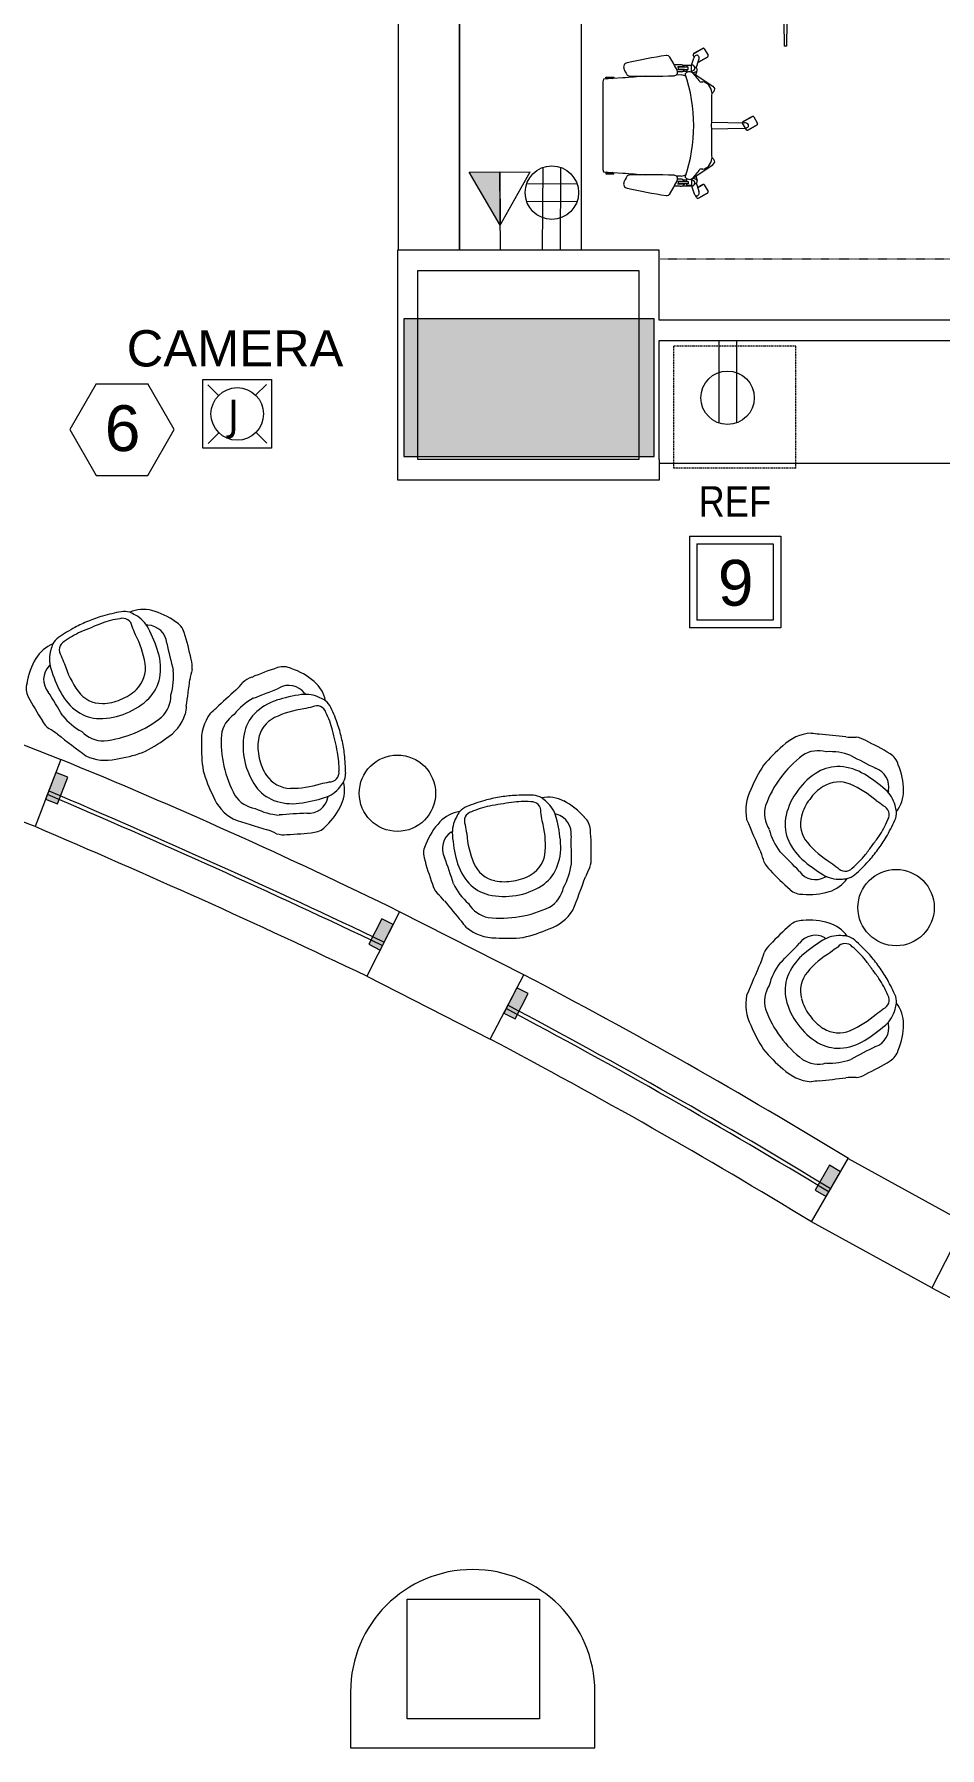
# Model space of a CAD drawing. Header units: inches. Extents: x 1 to 3107, y -595 to 378.
# Drawn here: x 1331.2 to 1509.1, y -594.2 to -257.7 of the extents above; entities that cross this region are included whole.
import ezdxf

# ---------------------------------------------------------------- set-up
doc = ezdxf.new("R2010")
doc.units = ezdxf.units.IN
doc.header["$MEASUREMENT"] = 0
doc.linetypes.add('Hidden 1_8_', pattern=[0.1875, 0.125, -0.0625])
doc.linetypes.add('Overhead', pattern=[0.15625, 0.09375, -0.0625])
for name, color, linetype, lineweight in [('A-ANNO-NOTE', 131, 'Continuous', 20), ('A-DETL', 90, 'Continuous', 9), ('A-DETL-GENF', 92, 'Continuous', 9), ('A-DETL-HDLN', 90, 'Hidden 1_8_', 9), ('A-EXIST-GLAZ', 250, 'Continuous', 9), ('A-WALL', 113, 'Continuous', 50), ('E-DATA', 2, 'Continuous', 9), ('E-ELEC-FIXT-IDEN', 2, 'Continuous', 9), ('EXTWINDOWS', 250, 'Continuous', 9), ('G-ANNO-TEXT', 231, 'Continuous', 9), ('I-FURN', 30, 'Continuous', 13), ('new block- skin dc_dwg', 8, 'Continuous', 9), ('Q-CASE', 31, 'Continuous', 13), ('S-EXIST-COLS', 250, 'Continuous', 9)]:
    doc.layers.add(name, color=color, linetype=linetype, lineweight=lineweight)
doc.styles.add('Arial', font='arial.ttf', dxfattribs={"height": 9})
doc.styles.add('Arial_2', font='arial.ttf', dxfattribs={"width": 0.85, "height": 6})
doc.styles.add('Arial_3', font='arial.ttf', dxfattribs={"height": 7.125})
doc.styles.add('Tahoma', font='tahoma.ttf', dxfattribs={"height": 6})

# ---------------------------------------------------------------- blocks, each defined once
blk = doc.blocks.new('new block- skin dc_dwg-1925045-New Construction - Tel_Data_Elec Plan')
at = {"layer": 'EXTWINDOWS'}
for points in [[(1871.45, 940.96), (1873.46, 946.21), (1871.13, 947.11), (1869.11, 941.86)], [(1934.84, 912.25), (1937.39, 917.26), (1935.17, 918.4), (1932.61, 913.38)], [(1961.36, 898.71), (1963.96, 903.69), (1961.75, 904.85), (1959.14, 899.86)], [(2022.51, 863.86), (2025.35, 868.72), (2023.19, 869.98), (2020.35, 865.12)]]:
    blk.add_hatch(color=256, dxfattribs=at).paths.add_polyline_path(points, flags=0)
at = {"layer": 'A-EXIST-GLAZ'}
for centre, radius, start, end in [((1214.89, -598.14), 1674.2, 64.51461, 66.98327), ((1214.89, -598.14), 1674.95, 64.51461, 66.98327), ((1373.97, -203.81), 1250.21, 58.71987, 62.06732), ((1373.97, -203.81), 1250.96, 58.71987, 62.06732)]:
    blk.add_arc(centre, radius, start, end, dxfattribs=at)
at = {"layer": 'A-WALL', "color": 250, "lineweight": 9, "flags": 128}
for points in [[(1846.65, 959.7), (1872.11, 949.67), (1867.05, 936.49), (1841.52, 946.17)], [(1938.67, 919.77), (1932.23, 907.12), (1956.48, 894.77), (1963.08, 907.4)], [(2026.86, 871.3), (2049.85, 858.66), (2043.26, 845.88), (2019.6, 858.9)]]:
    blk.add_lwpolyline(points, close=True, dxfattribs=at)
at = {"layer": 'A-WALL', "color": 250, "lineweight": 9}
for centre, radius, start, end in [((1467.08, -41.21), 1070.46, 63.86094, 67.76715), ((1214.89, -598.14), 1667.45, 64.51983, 66.97631), ((1438.31, -94.2), 1130.75, 58.63437, 62.34844), ((1373.97, -203.81), 1243.46, 58.71987, 62.0658), ((2277.2, 1299.14), 510.07, 242.6998, 250.7875)]:
    blk.add_arc(centre, radius, start, end, dxfattribs=at)
at = {"layer": 'EXTWINDOWS'}
for p, q in [((1871.13, 947.11), (1869.11, 941.86)), ((1873.46, 946.21), (1871.13, 947.11)), ((1871.45, 940.96), (1873.46, 946.21)), ((1869.11, 941.86), (1871.45, 940.96)), ((1935.17, 918.4), (1932.61, 913.38)), ((1934.84, 912.25), (1937.39, 917.26)), ((1937.39, 917.26), (1935.17, 918.4)), ((1932.61, 913.38), (1934.84, 912.25)), ((1961.75, 904.85), (1959.14, 899.86)), ((1961.36, 898.71), (1963.96, 903.69)), ((1963.96, 903.69), (1961.75, 904.85)), ((1959.14, 899.86), (1961.36, 898.71)), ((2023.19, 869.98), (2020.35, 865.12)), ((2022.51, 863.86), (2025.35, 868.72)), ((2025.35, 868.72), (2023.19, 869.98)), ((2020.35, 865.12), (2022.51, 863.86))]:
    blk.add_line(p, q, dxfattribs=at)
at = {"layer": 'S-EXIST-COLS', "flags": 128}
blk.add_lwpolyline([(1940.17, 761.24), (1940.17, 784.74), (1966.17, 784.74), (1966.17, 761.24)], close=True, dxfattribs=at)
blk.add_lwpolyline([(1929.05, 766.58), (1929.05, 755.58), (1977.05, 755.58), (1977.05, 766.58)], dxfattribs=at)
at = {"layer": 'S-EXIST-COLS'}
for start in [360, 0]:
    blk.add_arc((1953.05, 766.58), 24, start, 180, dxfattribs=at)
blk = doc.blocks.new('Chairs - Task Chair-V18-New Construction - Tel_Data_Elec Plan')
at = {"layer": 'I-FURN', "lineweight": 9}
for p, q in [((-9.5, 17.28), (-9.5, 15.71)), ((-9.34, 17.28), (-9.5, 17.28)), ((-9.07, 17.74), (-9.34, 13.95)), ((-9.34, 15.71), (-9.34, 17.28)), ((-8.61, 17.87), (-9.07, 17.74)), ((8.61, 17.87), (-8.61, 17.87)), ((9.07, 17.74), (8.61, 17.87)), ((9.34, 13.95), (9.07, 17.74)), ((9.34, 15.71), (9.34, 17.28)), ((9.34, 17.28), (9.5, 17.28)), ((9.5, 17.28), (9.5, 15.71)), ((-9.5, 15.71), (-9.34, 15.71)), ((9.5, 15.71), (9.34, 15.71)), ((-11.94, 2.68), (-11.93, 3.82)), ((-9.92, 2.44), (-9.93, 3.44)), ((9.92, 2.44), (9.93, 3.44)), ((11.94, 2.68), (11.93, 3.82)), ((-11.87, 0.46), (-13.23, -0.01)), ((-11.85, 2.19), (-11.87, 0.38)), ((-11.8, 1.34), (-11.46, 1.34)), ((-11.79, 0.41), (-11.8, 1.34)), ((-10.5, 0.41), (-11.79, 0.41)), ((-11.51, 1.83), (-11.5, 3.09)), ((-11.46, 1.07), (-11.46, 3.04)), ((-11.01, 1.07), (-11.46, 1.07)), ((-11.01, 3.01), (-11.01, 1.07)), ((-11.01, 1.35), (-10.47, 1.36)), ((-10.98, 1.81), (-11, 3.05)), ((-10.67, 2.11), (-10.69, 1.35)), ((-10.57, 2.34), (-10.55, 2.67)), ((-10.55, 2.67), (-10.56, 3.18)), ((-10.28, 0.18), (-10.26, 0.13)), ((-10.26, 0.13), (-7.71, -3.75)), ((10.26, 0.13), (7.71, -3.75)), ((10.28, 0.18), (10.26, 0.13)), ((11.01, 1.35), (10.47, 1.36)), ((10.5, 0.41), (11.79, 0.41)), ((10.55, 2.67), (10.56, 3.18)), ((10.57, 2.34), (10.55, 2.67)), ((10.67, 2.11), (10.69, 1.35)), ((10.98, 1.81), (11, 3.05)), ((11.01, 3.01), (11.01, 1.07)), ((11.01, 1.07), (11.46, 1.07)), ((11.46, 1.07), (11.46, 3.04)), ((11.8, 1.34), (11.46, 1.34)), ((11.51, 1.83), (11.5, 3.09)), ((11.79, 0.41), (11.8, 1.34)), ((11.85, 2.19), (11.87, 0.38)), ((11.87, 0.46), (13.23, -0.01)), ((13.45, -0.11), (13.82, 0.11)), ((14.09, 0.03), (15.15, -1.8)), ((-13.23, -2.75), (-14.29, -0.91)), ((-14.27, -1.01), (-14.24, -0.99)), ((-13.31, -2.68), (-14.27, -1.01)), ((-14.21, -0.64), (-13.75, -0.37)), ((-13.27, -2.66), (-13.31, -2.68)), ((-11.66, -2.08), (-12.95, -2.82)), ((-11.25, -0.5), (-12.91, -1)), ((-12.18, -0.78), (-11.59, -1.8)), ((-12.14, -0.77), (-11.6, -1.7)), ((-11.1, -0.66), (-11.7, -0.04)), ((-11.6, -1.7), (-11.64, -1.72)), ((-9.9, -0.41), (-10.82, -0.7)), ((9.9, -0.41), (10.82, -0.7)), ((11.1, -0.66), (11.7, -0.04)), ((11.25, -0.5), (12.91, -1)), ((13.52, -2.75), (12.46, -0.91)), ((12.47, -1.01), (12.5, -0.99)), ((13.43, -2.68), (12.47, -1.01)), ((13.47, -2.66), (13.43, -2.68)), ((15.08, -2.08), (13.79, -2.82)), ((14.14, -0.05), (14.18, -0.03)), ((14.18, -0.03), (15.14, -1.7)), ((15.14, -1.7), (15.11, -1.72)), ((-7.71, -3.75), (-7.19, -4.17)), ((-0.66, -3.46), (-0.52, -10)), ((0.66, -3.46), (0.52, -10)), ((7.71, -3.75), (7.19, -4.17)), ((-0.51, -10.16), (0.45, -9.61)), ((0.72, -9.68), (1.78, -11.52)), ((0.77, -9.76), (0.8, -9.74)), ((0.8, -9.74), (1.77, -11.41)), ((0.14, -12.46), (-0.91, -10.63)), ((-0.9, -10.73), (-0.87, -10.71)), ((0.06, -12.4), (-0.9, -10.73)), ((-0.84, -10.35), (-0.51, -10.16)), ((0.1, -12.38), (0.06, -12.4)), ((1.71, -11.79), (0.42, -12.53)), ((1.77, -11.41), (1.73, -11.43))]:
    blk.add_line(p, q, dxfattribs=at)
for centre, radius, start, end in [((-8.78, 17.46), 0.589, 197.5488, 234.8938), ((8.78, 17.46), 0.589, 305.1062, 342.4512), ((-11.48, 12.92), 0.859, 67.1573, 168.4211), ((-15.08, 4.35), 10.15, 60.0767, 67.2087), ((255.74, -8.01), 265.99, 175.2633, 176.2298), ((-8.78, 15.53), 0.589, 134.4881, 162.4512), ((8.78, 15.53), 0.589, 17.5488, 45.5119), ((-255.74, -8.01), 265.99, 3.7702, 4.7367), ((15.08, 4.35), 10.15, 112.7913, 119.9233), ((11.48, 12.92), 0.859, 12.1424, 112.8427), ((160.08, -23.12), 176.17, 168.1407, 170.6784), ((-10.32, 12.61), 0.615, 1.1809, 60.0767), ((-165.25, 9.42), 155.58, 357.9527, 1.1809), ((165.25, 9.42), 155.58, 178.8191, 182.0473), ((10.32, 12.61), 0.615, 119.9233, 178.8191), ((-160.08, -23.12), 176.17, 9.3216, 11.8621), ((-13.01, 5.3), 0.749, 170.9769, 238.6662), ((1.3, 28.7), 28.17, 238.5497, 244.6019), ((-10.48, 3.89), 0.711, 244.5158, 357.9527), ((10.48, 3.89), 0.711, 182.0473, 295.4842), ((-1.3, 28.7), 28.17, 295.3981, 301.4567), ((13.01, 5.3), 0.749, 301.5732, 9.0231), ((-11.06, 2.6), 0.887, 175.1633, 239.8143), ((-11.28, 0.37), 0.593, 179.0883, 275.9781), ((-11.2, 3.54), 0.533, 236.2491, 293.0328), ((-11.2, 3.47), 0.5, 238.5326, 292.9427), ((-11.36, 0.43), 0.657, 282.0358, 358.6793), ((-11.49, 2.63), 0.971, 302.0505, 342.3775), ((-9.55, 0.85), 1.04, 126.1361, 211.8602), ((-11.69, 0.08), 1.25, 349.0811, 13.6231), ((-13.77, -4.39), 5.75, 42.5052, 54.6291), ((0, 31.42), 31.42, 251.1164, 288.8836), ((-8.09, 2.53), 1.84, 182.7113, 213.401), ((13.77, -4.39), 5.75, 125.3709, 137.4948), ((8.09, 2.53), 1.84, 326.599, 357.2887), ((9.55, 0.85), 1.04, 328.1398, 53.8639), ((11.69, 0.08), 1.25, 166.3769, 190.9189), ((11.49, 2.63), 0.971, 197.6225, 237.9495), ((11.36, 0.43), 0.657, 181.3207, 257.9642), ((11.2, 3.54), 0.533, 246.9672, 303.7509), ((11.2, 3.47), 0.5, 247.0573, 301.4674), ((11.28, 0.37), 0.593, 264.0219, 0.9117), ((11.06, 2.6), 0.887, 300.1857, 4.8367), ((13.92, -0.07), 0.2, 30, 119.888), ((-14.11, -0.81), 0.2, 120, 210.2094), ((-13.37, -0.61), 0.445, 153.9362, 242.1792), ((-13.25, -0.67), 0.583, 123.4497, 153.9089), ((-13.31, -0.49), 0.583, 242.1792, 272.5752), ((-12.73, -1.46), 1.53, 109.2073, 123.5114), ((-13.35, 0.46), 1.53, 272.498, 286.7927), ((-13.05, -2.65), 0.2, 210, 300), ((-11.76, -1.9), 0.2, 299.8879, 30), ((-10.91, -0.39), 0.323, 235.5284, 330.3379), ((-11.38, 0), 0.922, 323.5318, 350.3393), ((-5.74, 3.53), 5.54, 226.82, 238.9813), ((-23.82, -2.16), 15.26, 1.4313, 3.5527), ((-6.32, -1.36), 2.29, 190.6082, 225.4023), ((-6.2, -0.69), 2.87, 232.9914, 264.295), ((6.2, -0.69), 2.87, 275.705, 307.0086), ((6.32, -1.36), 2.29, 314.5977, 349.3918), ((23.82, -2.16), 15.26, 176.4473, 178.5687), ((5.74, 3.53), 5.54, 301.0187, 313.18), ((11.38, 0), 0.922, 189.6607, 216.4682), ((10.91, -0.39), 0.323, 209.6621, 304.4716), ((12.63, -0.81), 0.2, 195.1327, 209.8705), ((13.35, 0.46), 1.53, 253.2073, 267.502), ((12.73, -1.46), 1.53, 56.4124, 70.7927), ((13.31, -0.49), 0.583, 267.4248, 297.8208), ((13.69, -2.65), 0.2, 210, 300), ((13.25, -0.67), 0.583, 26.0911, 56.3507), ((13.37, -0.61), 0.445, 297.8208, 26.0638), ((14.98, -1.9), 0.2, 299.832, 30), ((-7.35, -3.06), 1.12, 277.9248, 334.3781), ((0, -248.58), 245.12, 88.4848, 91.5152), ((7.35, -3.06), 1.12, 205.6219, 262.0752), ((1.01, -9.97), 1.53, 181.2073, 195.5495), ((0.55, -9.78), 0.2, 95.235, 119.8607), ((-1.01, -9.97), 1.53, 344.4505, 358.7927), ((0.55, -9.78), 0.2, 29.8466, 95.235), ((-0.74, -10.53), 0.2, 119.8643, 210), ((0.1, -10.22), 0.583, 195.5495, 225.746), ((0, -10.32), 0.445, 225.7229, 314.2771), ((0.32, -12.36), 0.2, 210, 300.1357), ((-0.1, -10.22), 0.583, 314.254, 344.4505), ((1.61, -11.62), 0.2, 300, 30)]:
    blk.add_arc(centre, radius, start, end, dxfattribs=at)
blk = doc.blocks.new('Table - Circle - Adjustable Size - Table - Circle - Adjustable Size-1957210-New Construction - Tel_Data_Elec Plan')
at = {"layer": 'I-FURN', "lineweight": 9}
blk.add_circle((0, 0), 7.5, dxfattribs=at)
blk = doc.blocks.new('Steelcase Coalesse - SW_1 - Seating - Collaborative Lounge Swivel Return - Lowback - Lowback-1944063-New Construction - Tel_Data_Elec Plan')
at = {"layer": 'I-FURN', "lineweight": 9}
for p, q in [((-10.5, -5.17), (-10.29, -5.08)), ((10.5, -5.17), (10.29, -5.08))]:
    blk.add_line(p, q, dxfattribs=at)
for centre, radius, start, end in [((-0.43, -23.29), 23.3, 88.9529, 96.1803), ((0.43, -23.29), 23.3, 83.8197, 91.0471), ((-4.28, -13.55), 13.42, 126.8972, 149.1028), ((-8.28, -8.22), 6.75, 89.1028, 126.8972), ((-4.14, -6.33), 6.24, 141.0275, 174.9725), ((5.71, -14.3), 18.91, 137.2635, 141.0275), ((-5.92, -4.14), 3.49, 101.8197, 130.1803), ((-5.76, -3.74), 1.84, 94.582, 195.418), ((1.17, -38.02), 38.11, 96.1803, 101.8197), ((-1.67, -18.62), 17.25, 91.759, 104.241), ((-1.1, -37.15), 35.79, 88.241, 91.759), ((1.1, -37.15), 35.79, 88.241, 91.759), ((1.67, -18.62), 17.25, 75.759, 88.241), ((-1.17, -38.02), 38.11, 78.1803, 83.8197), ((5.76, -3.74), 1.84, 344.582, 85.418), ((5.92, -4.14), 3.49, 49.8197, 78.1803), ((-5.71, -14.3), 18.91, 38.9725, 42.7365), ((8.28, -8.22), 6.75, 53.1028, 90.8972), ((4.14, -6.33), 6.24, 5.0275, 38.9725), ((4.28, -13.55), 13.42, 30.8972, 53.1028), ((-13.07, -8.89), 3.52, 140.646, 185.354), ((-8.9, -8.7), 3.88, 114.3968, 197.3246), ((18.68, -8.34), 29.15, 174.9725, 185.0275), ((11.26, -7.67), 18.87, 174.8537, 193.1463), ((14.34, -5.1), 21.89, 177.7083, 182.2917), ((-11.26, -7.67), 18.87, 346.8537, 5.1463), ((-14.34, -5.1), 21.89, 357.7083, 2.2917), ((-18.68, -8.34), 29.15, 354.9725, 5.0275), ((8.9, -8.7), 3.88, 342.6754, 65.6032), ((13.07, -8.89), 3.52, 354.646, 39.354), ((42.17, -3.72), 59, 185.354, 190.646), ((-136.59, -32.26), 126, 7.757, 10.243), ((136.59, -32.26), 126, 169.757, 172.243), ((-42.17, -3.72), 59, 349.354, 354.646), ((-0.04, -9.99), 10.35, 185.0275, 212.9725), ((-1.56, -10.66), 5.71, 193.1463, 248.8537), ((1.56, -10.66), 5.71, 291.1463, 346.8537), ((0.04, -9.99), 10.35, 327.0275, 354.9725), ((-11.2, -14.26), 4.63, 184.393, 209.607), ((-23.38, -23.5), 10.71, 29.553, 40.447), ((0, -11.76), 12.26, 196.5597, 219.4403), ((-2.28, -11.44), 7.68, 212.9725, 247.0275), ((-0.19, -7.13), 9.51, 248.8537, 271.1463), ((0.19, -7.13), 9.51, 268.8537, 291.1463), ((2.28, -11.44), 7.68, 292.9725, 327.0275), ((0, -11.76), 12.26, 320.5597, 343.4403), ((23.38, -23.5), 10.71, 139.553, 150.447), ((11.2, -14.26), 4.63, 330.393, 355.607), ((232.79, 121.75), 283.77, 209.553, 210.613), ((-4.08, -17.52), 5.75, 200.649, 249.351), ((-0.22, -6.58), 12.96, 247.0275, 270.9725), ((0.22, -6.58), 12.96, 269.0275, 292.9725), ((4.08, -17.52), 5.75, 290.649, 339.351), ((-232.79, 121.75), 283.77, 329.031, 330.447), ((-120.16, -85.74), 125.65, 29.3532, 30.083), ((-0.09, -2.25), 21.51, 253.7536, 270.2464), ((0.09, -2.25), 21.51, 269.7536, 286.2464), ((-4, -18.44), 8.75, 220.694, 261.306), ((4, -18.44), 8.75, 278.694, 318.2235), ((1.72, 1.17), 29.13, 256.0015, 266.6106), ((-1.72, 1.17), 29.13, 273.3894, 283.9985)]:
    blk.add_arc(centre, radius, start, end, dxfattribs=at)
blk = doc.blocks.new('Steelcase Coalesse - SW_1 - Seating - Collaborative Lounge Swivel Return - Lowback - Lowback-1942998-New Construction - Tel_Data_Elec Plan')
at = {"layer": 'I-FURN', "lineweight": 9}
for p, q in [((-10.5, 5.17), (-10.29, 5.08)), ((10.5, 5.17), (10.29, 5.08))]:
    blk.add_line(p, q, dxfattribs=at)
for centre, radius, start, end in [((-4, 18.44), 8.75, 98.694, 139.306), ((1.72, -1.17), 29.13, 93.3894, 103.9985), ((-1.72, -1.17), 29.13, 76.0015, 86.6106), ((4, 18.44), 8.75, 41.7765, 81.306), ((-120.16, 85.74), 125.65, 329.917, 330.6468), ((-0.09, 2.25), 21.51, 89.7536, 106.2464), ((0.09, 2.25), 21.51, 73.7536, 90.2464), ((-232.79, -121.75), 283.77, 29.553, 30.969), ((232.79, -121.75), 283.77, 149.387, 150.447), ((-4.08, 17.52), 5.75, 110.649, 159.351), ((4.08, 17.52), 5.75, 20.649, 69.351), ((-23.38, 23.5), 10.71, 319.553, 330.447), ((0, 11.76), 12.26, 140.5597, 163.4403), ((-2.28, 11.44), 7.68, 112.9725, 147.0275), ((-0.22, 6.58), 12.96, 89.0275, 112.9725), ((0.22, 6.58), 12.96, 67.0275, 90.9725), ((2.28, 11.44), 7.68, 32.9725, 67.0275), ((0, 11.76), 12.26, 16.5597, 39.4403), ((23.38, 23.5), 10.71, 209.553, 220.447), ((42.17, 3.72), 59, 169.354, 174.646), ((-11.2, 14.26), 4.63, 150.393, 175.607), ((-136.59, 32.26), 126, 349.757, 352.243), ((-0.04, 9.99), 10.35, 147.0275, 174.9725), ((-1.56, 10.66), 5.71, 111.1463, 166.8537), ((-0.19, 7.13), 9.51, 88.8537, 111.1463), ((0.19, 7.13), 9.51, 68.8537, 91.1463), ((1.56, 10.66), 5.71, 13.1463, 68.8537), ((0.04, 9.99), 10.35, 5.0275, 32.9725), ((136.59, 32.26), 126, 187.757, 190.243), ((11.2, 14.26), 4.63, 4.393, 29.607), ((-42.17, 3.72), 59, 5.354, 10.646), ((18.68, 8.34), 29.15, 174.9725, 185.0275), ((11.26, 7.67), 18.87, 166.8537, 185.1463), ((-11.26, 7.67), 18.87, 354.8537, 13.1463), ((-18.68, 8.34), 29.15, 354.9725, 5.0275), ((-13.07, 8.89), 3.52, 174.646, 219.354), ((-8.9, 8.7), 3.88, 162.6754, 245.6032), ((8.9, 8.7), 3.88, 294.3968, 17.3246), ((13.07, 8.89), 3.52, 320.646, 5.354), ((-4.28, 13.55), 13.42, 210.8972, 233.1028), ((-4.14, 6.33), 6.24, 185.0275, 218.9725), ((-5.76, 3.74), 1.84, 164.582, 265.418), ((14.34, 5.1), 21.89, 177.7083, 182.2917), ((5.76, 3.74), 1.84, 274.582, 15.418), ((-14.34, 5.1), 21.89, 357.7083, 2.2917), ((4.14, 6.33), 6.24, 321.0275, 354.9725), ((4.28, 13.55), 13.42, 306.8972, 329.1028), ((-8.28, 8.22), 6.75, 233.1028, 270.8972), ((5.71, 14.3), 18.91, 218.9725, 222.7365), ((-5.92, 4.14), 3.49, 229.8197, 258.1803), ((1.17, 38.02), 38.11, 258.1803, 263.8197), ((-1.67, 18.62), 17.25, 255.759, 268.241), ((-0.43, 23.29), 23.3, 263.8197, 271.0471), ((-1.1, 37.15), 35.79, 268.241, 271.759), ((1.1, 37.15), 35.79, 268.241, 271.759), ((0.43, 23.29), 23.3, 268.9529, 276.1803), ((1.67, 18.62), 17.25, 271.759, 284.241), ((-1.17, 38.02), 38.11, 276.1803, 281.8197), ((5.92, 4.14), 3.49, 281.8197, 310.1803), ((8.28, 8.22), 6.75, 269.1028, 306.8972), ((-5.71, 14.3), 18.91, 317.2635, 321.0275)]:
    blk.add_arc(centre, radius, start, end, dxfattribs=at)
blk = doc.blocks.new('Counter Top _No Backsplash_ - Standard Counter Top-2013326-New Construction - Tel_Data_Elec Plan')
at = {"layer": 'Q-CASE'}
for p, q in [((13.74, 0), (-46.76, 0)), ((-47.26, -11.93), (-47.26, -12)), ((-47.26, -12), (13.74, -12))]:
    blk.add_line(p, q, dxfattribs=at)
blk = doc.blocks.new('Counter Top _No Backsplash_ - Standard Counter Top-2013293-New Construction - Tel_Data_Elec Plan')
at = {"layer": 'Q-CASE'}
for p, q in [((13.24, 0), (-47.26, 0)), ((-47.26, 0), (-47.26, -23.93)), ((-47.26, -24), (13.24, -24))]:
    blk.add_line(p, q, dxfattribs=at)
blk = doc.blocks.new('Counter Top _No Backsplash_ - Standard Counter Top-2069493-New Construction - Tel_Data_Elec Plan')
at = {"layer": 'Q-CASE'}
blk.add_line((-47.19, -24.09), (33.82, -24.09), dxfattribs=at)
blk = doc.blocks.new('Upper Cabinet - Standard Upper Cabinet-2113234-New Construction - Tel_Data_Elec Plan')
at = {"layer": 'Q-CASE', "linetype": 'Overhead', "lineweight": 9}
blk.add_line((-47.26, -12), (33.82, -12), dxfattribs=at)
blk = doc.blocks.new('Wireless Access Point - Wireless Access Point-1196893-New Construction - Tel_Data_Elec Plan')
at = {"layer": 'E-DATA'}
for p, q in [((-0.74, 22.22), (-1.31, 23.87)), ((0.74, 22.22), (1.31, 23.87)), ((-2.62, 20.87), (-4.35, 21.09)), ((-2.62, 20.87), (-3.27, 20.51)), ((-3.27, 20.51), (-1.54, 20.3)), ((-1.36, 22.65), (-0.79, 20.99)), ((-0.74, 22.22), (-1.36, 22.65)), ((0.74, 22.22), (1.36, 22.65)), ((1.36, 22.65), (0.79, 20.99)), ((3.27, 20.51), (1.54, 20.3)), ((2.62, 20.87), (4.35, 21.09)), ((2.62, 20.87), (3.27, 20.51)), ((-2.62, 18.05), (-4.35, 17.83)), ((-3.27, 18.41), (-1.54, 18.62)), ((-2.62, 18.05), (-3.27, 18.41)), ((-1.36, 16.2), (-0.79, 17.85)), ((-0.5, 18), (-0.25, 0)), ((-0.25, 18), (-0.5, 18)), ((-0.25, 18), (0.25, 18)), ((0.5, 18), (0.25, 0)), ((0.25, 18), (0.5, 18)), ((1.36, 16.2), (0.79, 17.85)), ((3.27, 18.41), (1.54, 18.62)), ((2.62, 18.05), (3.27, 18.41)), ((2.62, 18.05), (4.35, 17.83)), ((-0.74, 16.63), (-1.36, 16.2)), ((-0.74, 16.63), (-1.31, 14.97)), ((0.74, 16.63), (1.31, 14.97)), ((0.74, 16.63), (1.36, 16.2)), ((0, 0), (-0.25, 0)), ((0.25, 0), (0, 0))]:
    blk.add_line(p, q, dxfattribs=at)
blk.add_circle((0, 19.46), 1.25, dxfattribs=at)
blk = doc.blocks.new('FORM Equipment_Fixture Tag - Square-214315-New Construction - Tel_Data_Elec Plan')
at = {"layer": 'A-ANNO-NOTE'}
for p, q in [((-0.09375, 0.09375), (0.09375, 0.09375)), ((-0.09375, 0.09375), (0.09375, 0.09375)), ((-0.09375, 0.09375), (0.09375, 0.09375)), ((-0.09375, 0.09375), (-0.09375, -0.09375)), ((-0.078125, 0.078125), (-0.078125, -0.078125)), ((-0.078125, 0.078125), (0.078125, 0.078125)), ((0.078125, 0.078125), (0.078125, -0.078125)), ((0.09375, 0.09375), (0.09375, -0.09375)), ((0.09375, -0.09375), (-0.09375, -0.09375)), ((0.078125, -0.078125), (-0.078125, -0.078125))]:
    blk.add_line(p, q, dxfattribs=at)
blk = doc.blocks.new('FORM Keynote Tag - Default w_arrow-62346-New Construction - Tel_Data_Elec Plan')
at = {"layer": 'A-ANNO-NOTE'}
for p, q in [((-0.0519, 0.1051), (-0.106, 0.0113)), ((-0.0519, 0.1051), (0.0537, 0.1051)), ((0.1078, 0.0113), (0.0537, 0.1051)), ((-0.106, 0.0113), (-0.0519, -0.0824)), ((0.0537, -0.0824), (0.1078, 0.0113)), ((-0.0519, -0.0824), (0.0537, -0.0824))]:
    blk.add_line(p, q, dxfattribs=at)

msp = doc.modelspace()

# ---------------------------------------------------------------- hatches: boundary and pattern name
at = {"layer": 'A-ANNO-NOTE', "lineweight": 9}
msp.add_hatch(color=256, dxfattribs=at).paths.add_polyline_path([(1422.72, -295.17), (1422.65, -284.71), (1416.65, -284.76)], flags=0)
at = {"layer": 'A-DETL-GENF'}
h = msp.add_hatch(color=57, dxfattribs=at)
h.paths.add_polyline_path([(1728.08, -342.38), (1753.96, -342.38), (1753.96, -306.38), (1727.96, -306.38), (1727.96, -342.38)], flags=0)
h.paths.add_polyline_path([(1403.78, -340.59), (1452.96, -340.59), (1452.96, -313.59), (1403.78, -313.59)], flags=0)
h.paths.add_polyline_path([(1981.95, -192.04), (1989.84, -167.77), (1991.74, -168.38), (1998.14, -148.68), (1970.65, -139.51), (1956.43, -183.26), (1972.96, -188.95)], flags=0)
h.paths.add_polyline_path([(1742.61, -96.35), (1760.15, -73.91), (1737.78, -57.05), (1720.55, -79.12), (1742.39, -96.18)], flags=0)
h.paths.add_polyline_path([(1419.35, -90.59), (1429.78, -90.59), (1429.78, -54.05), (1402.78, -54.05), (1402.78, -90.59), (1406.03, -90.59)], flags=0)

# ---------------------------------------------------------------- linework, layer by layer
at = {"layer": 'A-ANNO-NOTE'}
for p, q in [((1416.65, -284.76), (1428.65, -284.67)), ((1416.65, -284.76), (1422.65, -284.71)), ((1422.72, -295.17), (1416.65, -284.76)), ((1422.72, -295.17), (1416.65, -284.76)), ((1422.65, -284.71), (1422.72, -295.17)), ((1422.76, -300.09), (1422.65, -284.71)), ((1422.72, -295.17), (1428.65, -284.67)), ((1431.07, -300.01), (1431.17, -283.81)), ((1434.56, -300.03), (1434.65, -283.83)), ((1427.94, -287), (1437.85, -287.06)), ((1427.92, -290.48), (1437.82, -290.54)), ((1465.67, -317.81), (1465.67, -334.01)), ((1469.15, -317.81), (1469.15, -334.01)), ((1364.31, -325.49), (1377.81, -325.49)), ((1364.31, -338.99), (1364.31, -325.49)), ((1374.67, -328.56), (1376.8, -326.43)), ((1377.81, -325.49), (1377.81, -338.99)), ((1367.38, -328.62), (1365.25, -326.5)), ((1367.45, -335.92), (1365.32, -338.04)), ((1374.74, -335.85), (1376.86, -337.98)), ((1377.81, -338.99), (1364.31, -338.99))]:
    msp.add_line(p, q, dxfattribs=at)
for centre, radius in [((1432.88, -288.77), 5.25), ((1467.41, -329.06), 5.25), ((1371.06, -332.24), 5.16)]:
    msp.add_circle(centre, radius, dxfattribs=at)
at = {"layer": 'A-DETL', "lineweight": 13}
for p, q in [((1452.96, -313.59), (1403.78, -313.59)), ((1403.78, -313.59), (1403.78, -340.59)), ((1452.96, -340.59), (1452.96, -313.59)), ((1403.78, -340.59), (1452.96, -340.59))]:
    msp.add_line(p, q, dxfattribs=at)
at = {"layer": 'A-DETL-HDLN'}
for p, q in [((1456.83, -342.89), (1456.83, -318.89)), ((1456.83, -318.89), (1480.83, -318.89)), ((1480.83, -342.89), (1480.83, -318.89)), ((1480.83, -342.89), (1456.83, -342.89))]:
    msp.add_line(p, q, dxfattribs=at)
at = {"layer": 'A-WALL', "color": 7, "lineweight": 20}
for p, q in [((1402.53, -300.09), (1402.53, -345.21)), ((1453.96, -300.09), (1402.53, -300.09)), ((1453.96, -313.84), (1453.96, -300.09)), ((1406.53, -341.21), (1406.53, -304.09)), ((1406.53, -304.09), (1449.96, -304.09)), ((1449.96, -304.09), (1449.96, -341.21)), ((1535.04, -313.84), (1453.96, -313.84)), ((1453.96, -341.21), (1453.96, -317.84)), ((1453.96, -317.84), (1535.04, -317.84)), ((1449.96, -341.21), (1406.53, -341.21)), ((1454.03, -341.21), (1453.96, -341.21)), ((1454.03, -345.21), (1454.03, -341.21)), ((1402.53, -345.21), (1454.03, -345.21))]:
    msp.add_line(p, q, dxfattribs=at)

# ---------------------------------------------------------------- block references
at = {"layer": 'A-ANNO-NOTE', "xscale": 96, "yscale": 96, "zscale": 96}
for name, p in [('FORM Keynote Tag - Default w_arrow-62346-New Construction - Tel_Data_Elec Plan', (1348.33, -336.39)), ('FORM Equipment_Fixture Tag - Square-214315-New Construction - Tel_Data_Elec Plan', (1468.9, -365.26))]:
    msp.add_blockref(name, p, dxfattribs=at)
at = {"layer": 'E-DATA'}
msp.add_blockref('Wireless Access Point - Wireless Access Point-1196893-New Construction - Tel_Data_Elec Plan', (1478.77, -260.01), dxfattribs=at)
at = {"layer": 'I-FURN', "lineweight": 9}
for name, p, rotation in [('Chairs - Task Chair-V18-New Construction - Tel_Data_Elec Plan', (1460.76, -275.59), 90.00000324208906), ('Steelcase Coalesse - SW_1 - Seating - Collaborative Lounge Swivel Return - Lowback - Lowback-1942998-New Construction - Tel_Data_Elec Plan', (1341.81, -372.95), 202.396032127439), ('Steelcase Coalesse - SW_1 - Seating - Collaborative Lounge Swivel Return - Lowback - Lowback-1944063-New Construction - Tel_Data_Elec Plan', (1391.62, -396.22), 282.6039678725606), ('Steelcase Coalesse - SW_1 - Seating - Collaborative Lounge Swivel Return - Lowback - Lowback-1944063-New Construction - Tel_Data_Elec Plan', (1496.94, -417.81), 233.6039678725607), ('Steelcase Coalesse - SW_1 - Seating - Collaborative Lounge Swivel Return - Lowback - Lowback-1944063-New Construction - Tel_Data_Elec Plan', (1422.58, -407.54), 9.603967872560967), ('Steelcase Coalesse - SW_1 - Seating - Collaborative Lounge Swivel Return - Lowback - Lowback-1942998-New Construction - Tel_Data_Elec Plan', (1496.94, -440.51), 126.3960321274389)]:
    msp.add_blockref(name, p, dxfattribs=dict(at, rotation=rotation))
for p in [(1402.53, -406.74), (1500.53, -429.21)]:
    msp.add_blockref('Table - Circle - Adjustable Size - Table - Circle - Adjustable Size-1957210-New Construction - Tel_Data_Elec Plan', p, dxfattribs=at)
at = {"layer": 'new block- skin dc_dwg', "color": 250}
msp.add_blockref('new block- skin dc_dwg-1925045-New Construction - Tel_Data_Elec Plan', (-535.72, -1349.79), dxfattribs=at)
at = {"layer": 'Q-CASE'}
for name, p, rotation in [('Counter Top _No Backsplash_ - Standard Counter Top-2013326-New Construction - Tel_Data_Elec Plan', (1414.71, -286.35), 269.9999999999996), ('Counter Top _No Backsplash_ - Standard Counter Top-2013293-New Construction - Tel_Data_Elec Plan', (1438.71, -286.85), 269.9999999999996), ('Upper Cabinet - Standard Upper Cabinet-2113234-New Construction - Tel_Data_Elec Plan', (1487.78, -313.84), 180)]:
    msp.add_blockref(name, p, dxfattribs=dict(at, rotation=rotation))
msp.add_blockref('Counter Top _No Backsplash_ - Standard Counter Top-2069493-New Construction - Tel_Data_Elec Plan', (1501.22, -317.84), dxfattribs=at)

# ---------------------------------------------------------------- texts
at = {"layer": 'A-ANNO-NOTE', "lineweight": 9, "insert": (1369.29, -329.47), "char_height": 6, "width": 1.515, "attachment_point": 1, "style": 'Tahoma'}
msp.add_mtext('J', dxfattribs=at)
at = {"layer": 'A-ANNO-NOTE', "lineweight": 9, "char_height": 9, "width": 8.3742, "attachment_point": 2, "line_spacing_factor": 0.941778, "style": 'Arial'}
for s, insert in [('6', (1348.53, -330.54)), ('9', (1469.01, -360.9))]:
    msp.add_mtext(s, dxfattribs=dict(at, insert=insert))
at = {"layer": 'E-ELEC-FIXT-IDEN', "insert": (1468.84, -346.43), "char_height": 6, "width": 16.8953, "attachment_point": 2, "line_spacing_factor": 0.941778, "style": 'Arial_2'}
msp.add_mtext('REF', dxfattribs=at)
at = {"layer": 'G-ANNO-TEXT', "color": 7, "insert": (1349.34, -315.79), "char_height": 7.125, "width": 52.116, "attachment_point": 1, "style": 'Arial_3'}
msp.add_mtext('CAMERA', dxfattribs=at)

doc.saveas('drawing.dxf')
